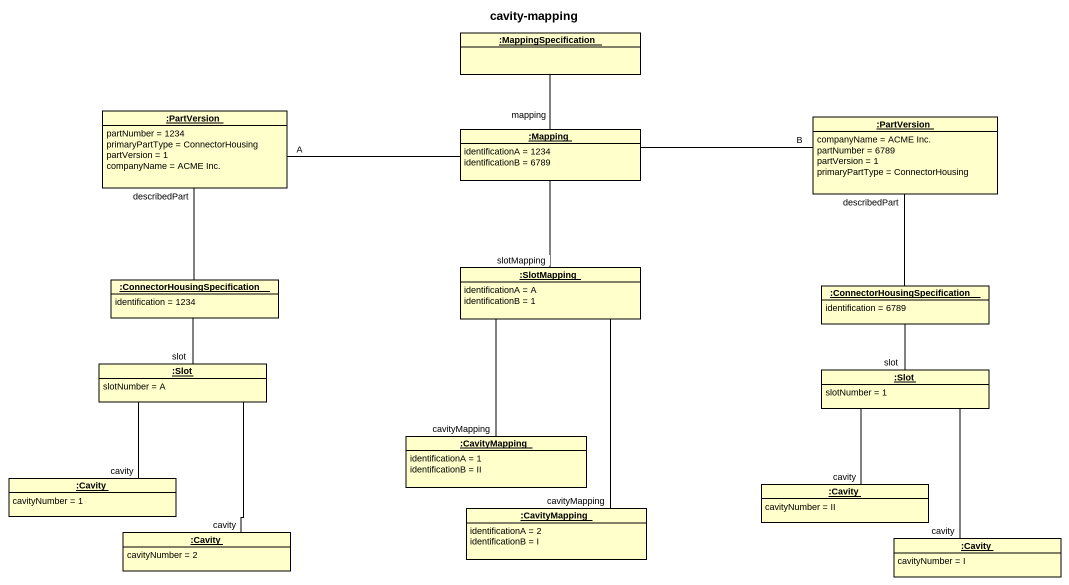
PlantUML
@startuml
title cavity-mapping
hide circle
hide empty members
object ":MappingSpecification" as MappingSpecification
object ":PartVersion" as PartVersion {
  partNumber = 1234
  primaryPartType = ConnectorHousing
  partVersion = 1
  companyName = ACME Inc.
}
object ":Mapping" as Mapping {
  identificationA = 1234
  identificationB = 6789
}
object ":PartVersion" as PartVersion_2 {
  companyName = ACME Inc.
  partNumber = 6789
  partVersion = 1
  primaryPartType = ConnectorHousing
}
object ":ConnectorHousingSpecification" as ConnectorHousingSpecificatio {
  identification = 1234
}
object ":SlotMapping" as SlotMapping {
  identificationA = A
  identificationB = 1
}
object ":ConnectorHousingSpecification" as ConnectorHousingSpecificatio_2 {
  identification = 6789
}
object ":Slot" as Slot {
  slotNumber = A
}
object ":Slot" as Slot_2 {
  slotNumber = 1
}
object ":CavityMapping" as CavityMapping {
  identificationA = 1
  identificationB = II
}
object ":Cavity" as Cavity {
  cavityNumber = 1
}
object ":CavityMapping" as CavityMapping_2 {
  identificationA = 2
  identificationB = I
}
object ":Cavity" as Cavity_2 {
  cavityNumber = II
}
object ":Cavity" as Cavity_3 {
  cavityNumber = 2
}
object ":Cavity" as Cavity_4 {
  cavityNumber = I
}
Mapping -up- MappingSpecification : mapping
Mapping -left- PartVersion : A
Mapping -right- PartVersion_2 : B
ConnectorHousingSpecificatio -up- PartVersion : describedPart
ConnectorHousingSpecificatio -- Slot : slot
SlotMapping -up- Mapping : slotMapping
ConnectorHousingSpecificatio_2 -up- PartVersion_2 : describedPart
ConnectorHousingSpecificatio_2 -- Slot_2 : slot
Slot -- Cavity : cavity
Slot -- Cavity_3 : cavity
Slot_2 -- Cavity_2 : cavity
Slot_2 -- Cavity_4 : cavity
CavityMapping -up- SlotMapping : cavityMapping
CavityMapping_2 -up- SlotMapping : cavityMapping
@enduml
